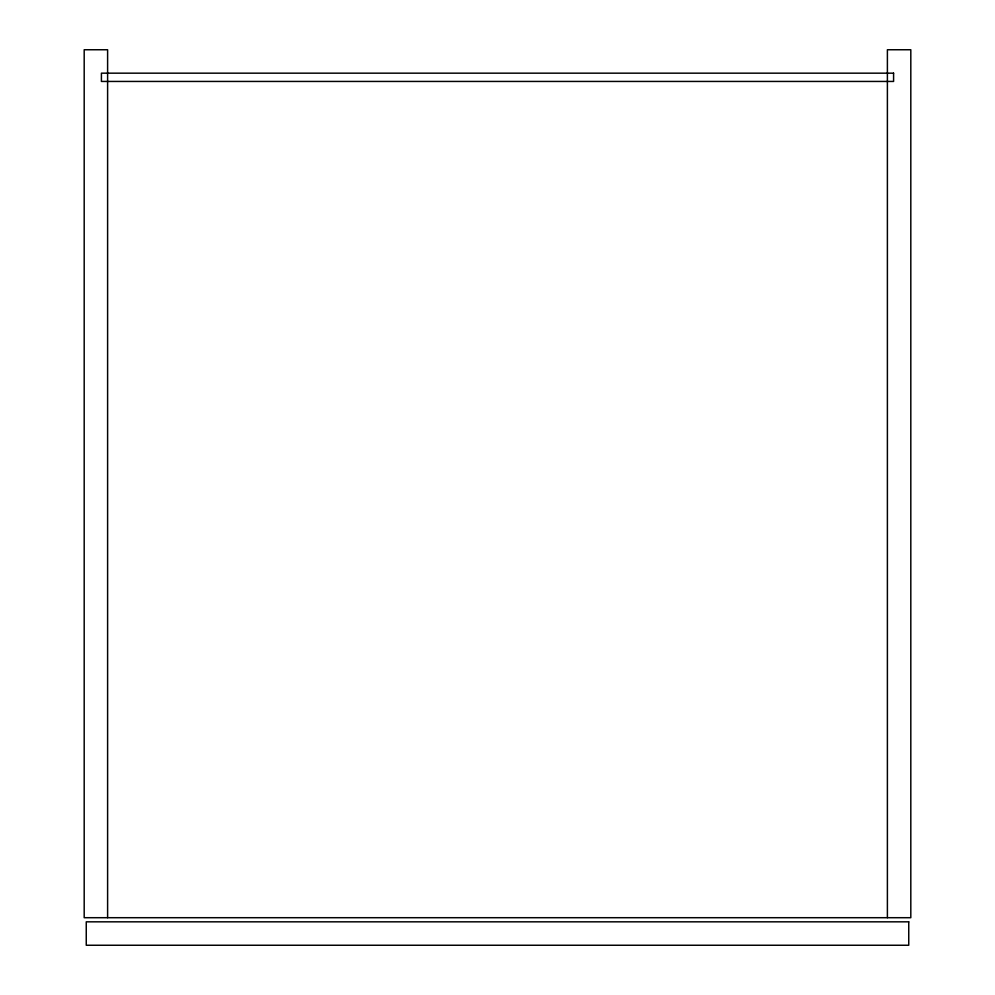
<?xml version="1.0" encoding="UTF-8"?>
<svg xmlns="http://www.w3.org/2000/svg" width="995" height="995" viewBox="0 0 995 995"><rect width="100%" height="100%" fill="white"/><g stroke="black" fill="none" stroke-linecap="round" stroke-linejoin="round"><path stroke-width="1.49" d="M887.391 917.701L887.391 49.75L910.811 49.75L910.811 917.701L84.189 917.701L84.189 49.75L107.609 49.75L107.609 917.701M893.585 73.17L101.415 73.17L101.415 81.441L893.585 81.441L893.585 73.17M908.746 921.83L86.254 921.83L86.254 945.25L908.746 945.25L908.746 921.83"/></g></svg>
